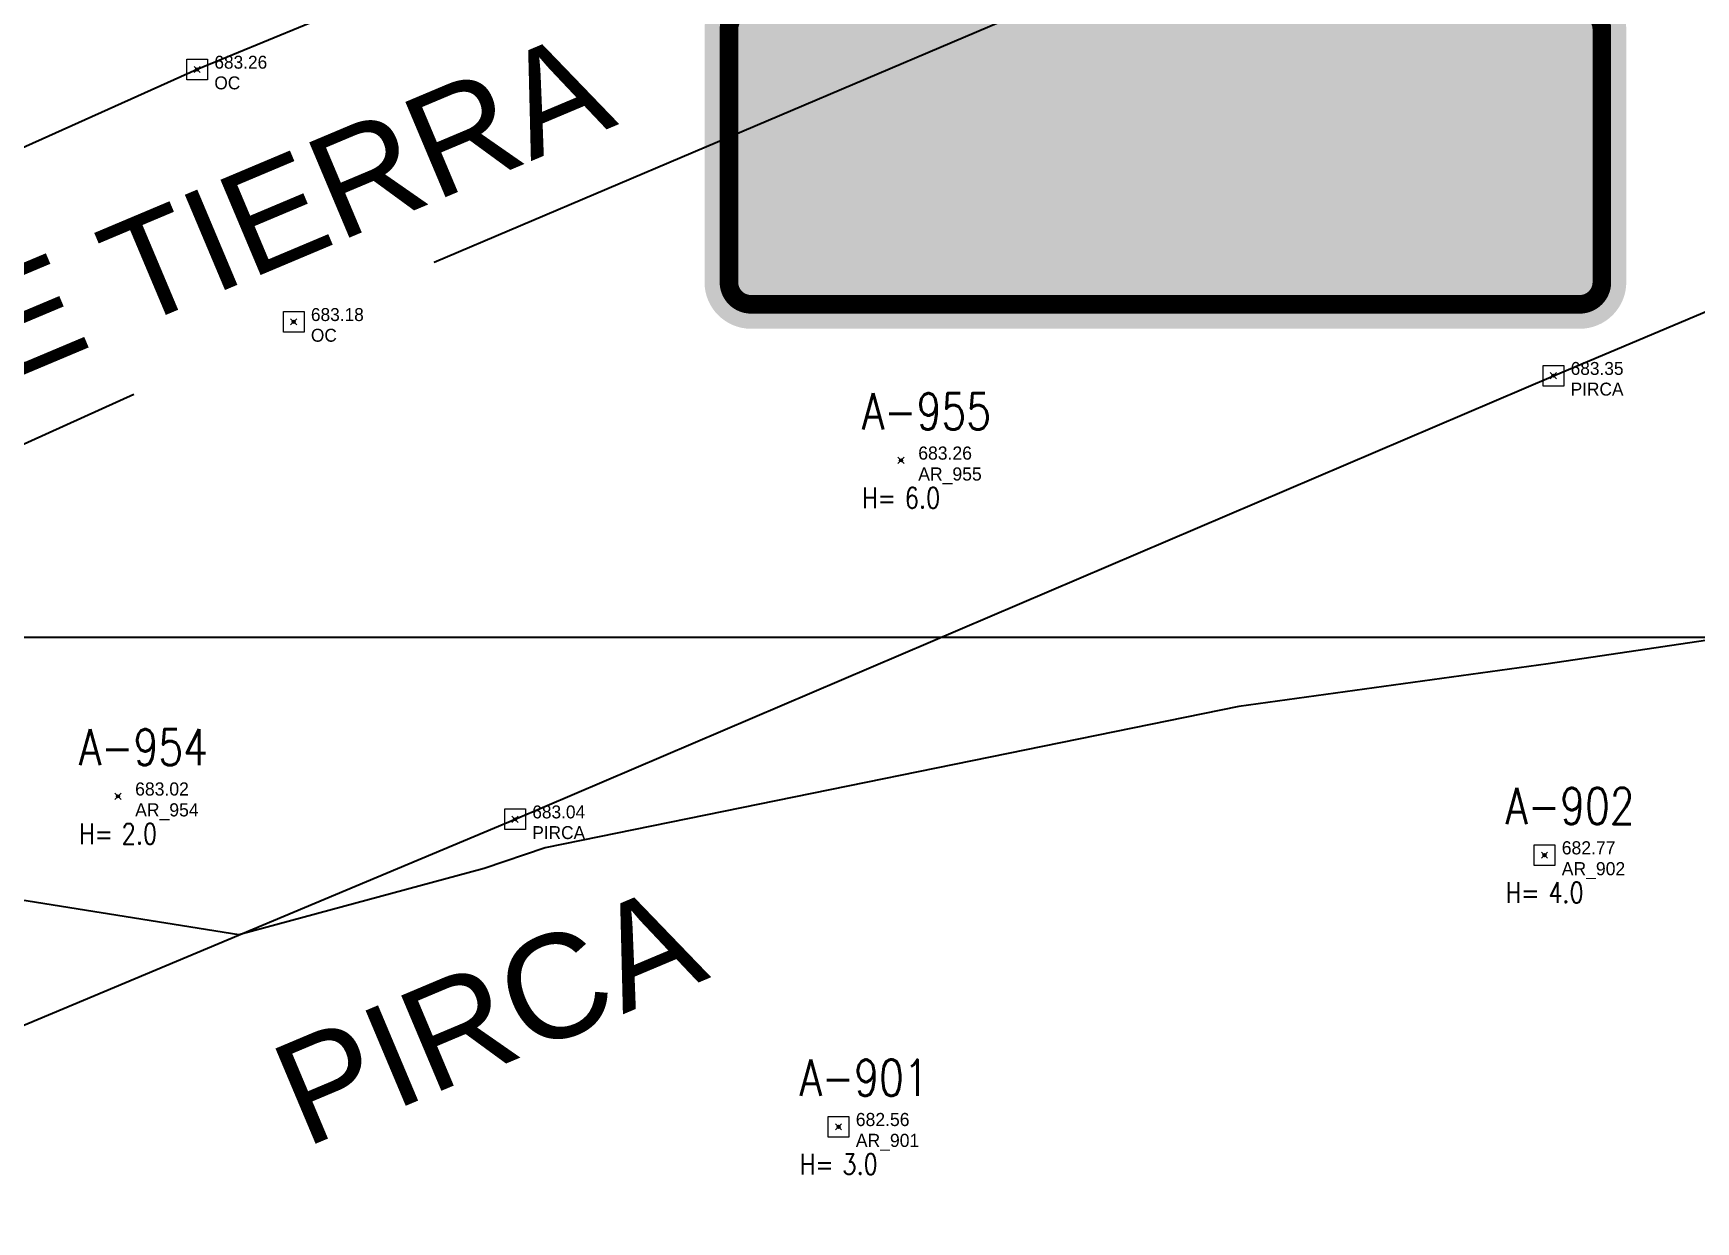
# Model space of a CAD drawing. Extents: x 350769 to 354978, y 6304672 to 6307963.
# Drawn here: x 352659.55 to 352675.63, y 6305994.35 to 6306005.84 of the extents above; entities that cross this region are included whole.
import ezdxf

# ---------------------------------------------------------------- set-up
doc = ezdxf.new("R2010")
doc.units = 0
doc.header["$PDMODE"] = 35
doc.header["$PDSIZE"] = 0.03
for name, pattern in [('4.0 - LO RECABARREN - DESNIVEL NUEVO$0$HIDDEN', [0.375, 0.25, -0.125]), ('CONTINUOS', [0]), ('DASHED', [19.049999999999997, 12.7, -6.35]), ('HIDDEN', [9.524999999999999, 6.35, -3.175])]:
    doc.linetypes.add(name, pattern=pattern)
doc.layers.get('0').update_dxf_attribs({"linetype": 'CONTINUOUS'})
doc.layers.get('Defpoints').update_dxf_attribs({"linetype": 'CONTINUOUS'})
for name, color, linetype in [('00_Señal proy 01', 7, 'CONTINUOUS'), ('02_Geo ext_Acotamiento', 7, 'CONTINUOUS'), ('02_Geo ext_Geometria', 2, 'CONTINUOUS'), ('03_Pav ext_Vereda HC', 42, 'CONTINUOUS'), ('1-ARBOL H1', 7, 'CONTINUOUS'), ('1-ARBOL H2', 1, 'CONTINUOUS'), ('1-ARBOL H3', 241, 'CONTINUOUS'), ('1-ARBOL NOMBRE', 3, 'CONTINUOUS'), ('1-ARBOL PTO', 7, 'CONTINUOUS'), ('1-CAMINO DE TIERRA', 252, 'HIDDEN'), ('1-coordenadas', 8, 'CONTINUOUS'), ('1-PIRCA', 252, 'CONTINUOUS'), ('1-TEXTOS', 7, 'CONTINUOUS'), ('C-TINN', 5, 'CONTINUOUS'), ('C-TOPO-MINR', 8, 'CONTINUOUS'), ('MOLINO - SENAMARILLO', 252, 'CONTINUOUS'), ('MOLINO - SENNEGRO', 250, 'CONTINUOUS'), ('SENAMARILLO', 252, 'CONTINUOUS'), ('SENNEGRO', 250, 'CONTINUOUS'), ('V-NODE-TEXT DIC 2012', 31, 'CONTINUOUS')]:
    doc.layers.add(name, color=color, linetype=linetype)
doc.layers.add('0_ASD_TOPOGRAFIA_ELEMENTOS', color=9, linetype='CONTINUOS', lineweight=5, true_color=0xbdbdbd)
doc.layers.get('00_Señal proy 01').off()
doc.styles.add('A', font='arial.ttf', dxfattribs={"height": 2})
doc.styles.add('ROMANS', font='romans.shx', dxfattribs={"width": 0.65})
doc.dimstyles.new('Principal', dxfattribs={"dimscale": 0, "dimtxt": 2, "dimasz": 2, "dimexe": 1, "dimexo": 1, "dimtad": 1, "dimrnd": 0.05, "dimzin": 1, "dimtxsty": 'ROMANS', "dimcen": 2.5, "dimclrt": 2, "dimaunit": 2, "dimadec": 0, "dimazin": 0, "dimtfac": 1, "dimtmove": 0, "dimatfit": 3, "dimfxl": 1, "dimfxlon": 1, "dimarcsym": 0})

# ---------------------------------------------------------------- blocks, each defined once
blk = doc.blocks.new('COORDENADAS')
at = {"layer": '1-coordenadas'}
blk.add_line((20, -200.625), (1420, -200.625), dxfattribs=at)
blk = doc.blocks.new('PO-14')
at = {"layer": 'MOLINO - SENAMARILLO'}
h = blk.add_hatch(color=40, dxfattribs=at)
h.dxf.hatch_style = 1
edge = h.paths.add_edge_path()
edge.add_line((-4.007261750440309, 0.2364709452709612), (4.007261751038225, 0.2364709433863505))
edge.add_arc((4.007261750748901, -0.2139499017271347), 0.4504208451134852, -3.680349891510559e-08, 89.99999996319639, ccw=False)
edge.add_line((4.457682595862387, -0.2139499020164597), (4.45768259327625, -2.658997619611693))
edge.add_arc((4.007261748947419, -2.65899762056515), 0.4504208443288302, -89.9999997974407, 1.2128447224313277e-07, ccw=False)
edge.add_line((4.007261750539804, -3.109418464893979), (-4.00726175093873, -3.109418462943821))
edge.add_arc((-4.007261750682177, -2.658997617863109), 0.4504208450807128, 179.9999999673655, 269.9999999673654, ccw=False)
edge.add_line((-4.45768259576289, -2.658997617606558), (-4.457682597399987, -0.2139499000117651))
edge.add_arc((-4.007261751532735, -0.2139499005962899), 0.4504208458672514, 89.99999986103768, 179.9999999256454, ccw=False)
at = {"layer": 'MOLINO - SENNEGRO'}
h = blk.add_hatch(color=256, dxfattribs=at)
h.dxf.hatch_style = 1
edge = h.paths.add_edge_path()
edge.add_line((2.217637437535489, -1.864999491607326), (-2.217637440314618, -1.864999490169882))
edge.add_line((-2.217637440314618, -1.864999490169882), (-2.034911951576042, -2.394266539295962))
edge.add_arc((-2.175833365802347, -2.382978972299749), 0.1413727489873345, 237.38515156475, 355.4204819070619, ccw=False)
edge.add_line((-2.252031735397225, -2.502059040435933), (-2.372950399172927, -2.410721873929075))
edge.add_line((-2.372950399172927, -2.410721873929075), (-3.658185595053128, -1.436473758665226))
edge.add_line((-3.658185595053128, -1.436473758665226), (-2.372950398721669, -0.4622256403429074))
edge.add_line((-2.372950398721669, -0.4622256403429073), (-2.252031736348796, -0.3708884759406658))
edge.add_arc((-2.175833366009387, -0.4899685441519583), 0.1413727494518936, 4.579518459802216, 122.6148486730064, ccw=False)
edge.add_line((-2.03491195139228, -0.4786809762163369), (-2.217637438820142, -1.007948025893273))
edge.add_line((-2.217637438820142, -1.007948025893273), (2.217637436808022, -1.007948028232687))
edge.add_line((2.217637436808022, -1.007948028232687), (2.034911950046123, -0.4786809783258321))
edge.add_arc((2.175833364649028, -0.4899685464387704), 0.1413727494518939, 57.38515125490011, 175.4204814681044, ccw=False)
edge.add_line((2.252031735138272, -0.3708884783233559), (2.372950397396218, -0.462225642877748))
edge.add_line((2.372950397396218, -0.462225642877748), (3.658185592501805, -1.436473762817245))
edge.add_line((3.658185592501805, -1.436473762817245), (2.372950395395732, -2.410721876463916))
edge.add_line((2.372950395395732, -2.410721876463916), (2.252031731505102, -2.502059042818624))
edge.add_arc((2.175833362060059, -2.382978974586562), 0.1413727489873338, 184.5795180208444, 302.6148483631562, ccw=False)
edge.add_line((2.034911947819551, -2.394266541405456), (2.217637437535489, -1.864999491607326))
at = {"layer": 'SENAMARILLO'}
h = blk.add_hatch(color=40, dxfattribs=at)
edge = h.paths.add_edge_path()
edge.add_line((4.883599718515017, 6.973786441921517), (0.4246608450523475, 11.43272531538401))
edge.add_arc((-3.9293e-11, 11.0080644702924), 0.6005611265373929, 44.99999999999762, 135.0000000000024)
edge.add_line((-0.4246608451309335, 11.43272531538401), (-4.883599718593426, 6.973786441921517))
edge.add_arc((-4.458938873501785, 6.549125596829876), 0.6005611265374179, 135, 225)
edge.add_line((-4.883599718593426, 6.124464751738236), (-0.4246608451309335, 1.66552587827553))
edge.add_arc((-3.9293e-11, 2.090186723367135), 0.6005611265373929, 224.9999999999976, 315.0000000000024)
edge.add_line((0.4246608450523475, 1.66552587827553), (4.883599718515017, 6.124464751738236))
edge.add_arc((4.458938873423376, 6.549125596829876), 0.6005611265374179, 315, 405)
at = {"layer": 'SENNEGRO'}
h = blk.add_hatch(color=256, dxfattribs=at)
edge = h.paths.add_edge_path()
edge.add_line((4.831642483419785, 6.892786141696901), (0.3727036099570791, 11.35172501515946))
edge.add_arc((0.0143960219110015, 10.99341742711339), 0.5067234505159542, 45, 135)
edge.add_line((-0.3439115661350751, 11.35172501515946), (-4.802850439597568, 6.8927861416969))
edge.add_arc((-4.444542851551419, 6.534478553650824), 0.5067234505159542, 135, 225)
edge.add_line((-4.802850439597496, 6.176170965604746), (-0.3439115661350041, 1.717232092142325))
edge.add_arc((0.0143960219110015, 2.075539680188403), 0.5067234505159542, 225, 315)
edge.add_line((0.3727036099570791, 1.717232092142325), (4.831642483419785, 6.176170965604747))
edge.add_arc((4.473334895373707, 6.534478553650824), 0.5067234505159542, 315, 405)
edge = h.paths.add_edge_path(flags=16)
edge.add_line((4.69893596932873, 6.760079627605846), (0.2399970958660242, 11.21901850106827))
edge.add_arc((0.0143960219110015, 10.99341742711332), 0.3190480984730268, 45, 135)
edge.add_line((-0.2112050520437352, 11.21901850106827), (-4.670143925506228, 6.760079627605845))
edge.add_arc((-4.444542851551419, 6.534478553650895), 0.3190480984730268, 135, 225)
edge.add_line((-4.670143925506441, 6.308877479695944), (-0.2112050520439483, 1.849938606233381))
edge.add_arc((0.0143960219110015, 2.075539680188331), 0.3190480984730268, 225, 315)
edge.add_line((0.2399970958660234, 1.849938606233381), (4.698935969328729, 6.308877479695944))
edge.add_arc((4.473334895373707, 6.534478553650895), 0.3190480984730268, 315, 405)
at = {"layer": 'SENNEGRO', "linetype": 'Continuous'}
for points in [[(-0.7205928540858597, 8.630035524381173), (-1.459597299503693, 8.630035524381173), (-1.291222727787534, 8.946113214795218), (-0.6343454065248926, 8.946113214795218)], [(-0.3551411187928499, 8.630035524381173), (0.3838633266249829, 8.630035524381173), (0.3427997645475296, 8.946113214795218), (-0.3140775567151115, 8.946113214795218)], [(0.7493150619182778, 8.630035524381173), (0.6630676143570255, 8.946113214795218), (1.320014771609538, 8.946113214795218), (1.48831950733611, 8.630035524381173)], [(-2.502527973088226, 4.585693675672042), (-2.350634694994888, 4.975797515409733), (-1.586838473152527, 4.975797515409733), (-1.6895672143366, 4.585693675672042)], [(-1.447306165276518, 4.585693675672042), (-1.356938394309775, 4.975797515409733), (-0.593281844447155, 4.975797515409733), (-0.6343454065248926, 4.585693675672042)], [(-0.3920843574648112, 4.585693675672042), (0.4208764012868151, 4.585693675672042), (0.4208764012868151, 4.975797515409733), (-0.3920843574648112, 4.975797515409733)], [(1.476028373108652, 4.585693675672042), (1.389850761537555, 4.975797515409733), (0.6261942116752195, 4.975797515409733), (0.6631374503471807, 4.585693675672042)], [(2.379356902827022, 4.975797515409733), (1.615560680984944, 4.975797515409733), (1.718289422169017, 4.585833347651907), (2.531250180920359, 4.585833347651907)]]:
    blk.add_hatch(color=256, dxfattribs=at).paths.add_polyline_path(points)
h = blk.add_hatch(color=256, dxfattribs=at)
h.paths.add_polyline_path([(0.2459556692776541, 6.393903600095292, 1), (-0.2171636254553659, 6.393903600095292, 1)])
h.paths.add_polyline_path([(-1.266796185617059, 6.393903600095292, 1), (-1.500595287987145, 6.393903600095292, 1)])
h.paths.add_polyline_path([(1.533866456323517, 6.393903600095292, 1), (1.300066924939283, 6.393903600095292, 1)])
edge = h.paths.add_edge_path()
edge.add_line((-0.2785246925528062, 8.142582039613556), (-0.9794741086624404, 8.142582039613556))
edge.add_line((-0.9794741086622629, 8.142582039613556), (-0.9794741086622629, 8.02769799793169))
edge.add_line((-0.9794741086622629, 8.027697997931707), (-0.7499299707988933, 7.621796778539132))
edge.add_line((-0.7499299707987861, 7.621796778539132), (-1.383695736802067, 6.510691178530188))
edge.add_arc((-1.383496480591313, 6.393804214578671), 0.1168871337865864, 30.632194850782412, 90.0976715322521, ccw=False)
edge.add_line((-1.28292026164275, 6.453361130439419), (-0.6802829201887409, 7.502993690601042))
edge.add_line((-0.6802829201886693, 7.50299369060106), (-0.1446052833406142, 6.562310616361906))
edge.add_line((-0.1446052833404723, 6.562310616361906), (-0.0471889906863055, 6.621544201205669))
edge.add_line((-0.0471889906864122, 6.621544201205669), (-0.5777158810262569, 7.560323738691811))
edge.add_line((-0.5777158810263989, 7.560323738691811), (0.6152417993620929, 7.560323738691811))
edge.add_line((0.6152417993621642, 7.560323738691811), (0.0782204895120986, 6.617401209449117))
edge.add_line((0.0782204895121339, 6.617401209449118), (0.175412836665936, 6.560071161358349))
edge.add_line((0.1754128366659362, 6.560071161358349), (0.7178088385245769, 7.502993690601061))
edge.add_line((0.7178088385244346, 7.50299369060106), (1.316415160972092, 6.453585075939785))
edge.add_arc((1.416686649584556, 6.394105781953622), 0.1165854100718778, 89.97243190046868, 149.3243229564818, ccw=False)
edge.add_line((1.416742745131, 6.510691178530188), (0.7834248701283776, 7.621796778539132))
edge.add_line((0.783424870128484, 7.621796778539132), (0.8817369447841452, 7.794010868311767))
edge.add_line((0.8817369447841452, 7.794010868311767), (1.18518309776449, 7.794010868311767))
edge.add_line((1.185183097764348, 7.794010868311767), (1.185183097764348, 8.027697997931707))
edge.add_line((1.185183097764348, 8.027697997931707), (0.4842336816547138, 7.908894909993635))
edge.add_line((0.4842336816548913, 7.908894909993635), (0.4842336816548913, 7.794010868311768))
edge.add_line((0.4842336816548913, 7.794010868311767), (0.7464738625700502, 7.794010868311767))
edge.add_line((0.7464738625699789, 7.794010868311767), (0.680857830966107, 7.675207780373678))
edge.add_line((0.6808578309662137, 7.675207780373678), (-0.6475868771367739, 7.675207780373678))
edge.add_line((-0.6475868771367734, 7.675207780373678), (-0.8442110264480247, 8.02769799793169))
edge.add_line((-0.8442110264480958, 8.027697997931707), (-0.2785246925526279, 8.027697997931707))
edge.add_line((-0.2785246925528062, 8.027697997931707), (-0.2785246925528062, 8.142582039613556))
h = blk.add_hatch(color=256, dxfattribs=at)
h.paths.add_polyline_path([(-2.314749154526107, 6.393903600095292, 1), (-0.4526423190783824, 6.393903600095292, 1)])
h.paths.add_polyline_path([(-0.5657347967573321, 6.393903600095292, -1), (-2.201656676847157, 6.393903600095292, -1)], flags=16)
h.paths.add_polyline_path([(-1.266796185617059, 6.393903600095292, -1), (-1.500595287987145, 6.393903600095292, -1)], flags=0)
h.paths.add_polyline_path([(0.4859132729075375, 6.393903600095292, 1), (2.348020108355263, 6.393903600095292, 1)])
h.paths.add_polyline_path([(2.234927630676313, 6.393903600095292, -1), (0.5990057505864872, 6.393903600095292, -1)], flags=16)
h.paths.add_polyline_path([(1.533866456323517, 6.393903600095292, -1), (1.300066924939283, 6.393903600095292, -1)], flags=0)
at = {"layer": 'MOLINO - SENNEGRO', "const_width": 0.1801683379612378}
blk.add_lwpolyline([(-4.007261751013832, 6.787499e-10), (4.007261750982622, -1.2058607e-09, -0.4142135623730964), (4.221211651270176, -0.2139499018645643), (4.221211648684038, -2.658997619361577, -0.4142135619576204), (4.007261749703803, -2.872947520301768), (-4.007261750881189, -2.87294751835161, -0.4142135623730955), (-4.221211651170679, -2.658997617741247), (-4.221211652807775, -0.2139498998534344, -0.4142135627033665)], format="xyb", close=True, dxfattribs=at)
at = {"layer": 'SENAMARILLO'}
blk.add_lwpolyline([(4.883599718515017, 6.973786441921517), (0.4246608450523475, 11.43272531538401, 0.4142135623731195), (-0.4246608451309335, 11.43272531538401), (-4.883599718593426, 6.973786441921517, 0.414213562373095), (-4.883599718593426, 6.124464751738236), (-0.4246608451309335, 1.66552587827553, 0.4142135623731195), (0.4246608450523475, 1.66552587827553), (4.883599718515017, 6.124464751738236, 0.414213562373095)], format="xyb", close=True, dxfattribs=at)
blk = doc.blocks.new('*D990')
at = {"layer": '02_Geo ext_Geometria', "color": 0, "lineweight": -2, "transparency": 16777216}
blk.add_line((352576.0221645581, 6306008.910445374), (352574.4402151746, 6306014.447216901), dxfattribs=at)
at = {"layer": '02_Geo ext_Geometria', "color": 0, "transparency": 16777216}
blk.add_solid([(352574.6004690537, 6306014.493004148), (352574.2799612952, 6306014.401429654), (352574.1654916927, 6306015.408740176)], dxfattribs=at)
at = {"layer": 'Defpoints', "color": 0, "transparency": 16777216}
for p in [(352574.1654916927, 6306015.408740176), (352689.6646692034, 6305611.165365393)]:
    blk.add_point(p, dxfattribs=at)
at = {"layer": '02_Geo ext_Geometria', "color": 2, "transparency": 16777216, "insert": (352576.2819173322, 6306011.305507319), "char_height": 1, "attachment_point": 5, "rotation": 285.94553616867836, "style": 'ROMANS'}
blk.add_mtext('R420,40', dxfattribs=at)
blk = doc.blocks.new('*D1163')
at = {"layer": '02_Geo ext_Acotamiento', "color": 0, "lineweight": -2, "transparency": 16777216}
blk.add_line((352570.5029482367, 6306007.291925679), (352568.844169142, 6306012.80616676), dxfattribs=at)
at = {"layer": '02_Geo ext_Acotamiento', "color": 0, "transparency": 16777216}
blk.add_solid([(352569.0037709098, 6306012.854177732), (352568.6845673742, 6306012.758155787), (352568.556103308, 6306013.763777367)], dxfattribs=at)
at = {"layer": 'Defpoints', "color": 0, "transparency": 16777216}
for p in [(352568.556103308, 6306013.763777367), (352689.6646692031, 6305611.165365385)]:
    blk.add_point(p, dxfattribs=at)
at = {"layer": '02_Geo ext_Acotamiento', "color": 2, "transparency": 16777216, "insert": (352570.7293752381, 6306009.690367682), "char_height": 1, "attachment_point": 5, "rotation": 286.742195705533, "style": 'ROMANS'}
blk.add_mtext('R420,40', dxfattribs=at)
blk = doc.blocks.new('*D1284')
at = {"layer": '02_Geo ext_Acotamiento', "color": 0, "lineweight": -2, "transparency": 16777216}
blk.add_line((352572.3044095019, 6306010.520590674), (352570.7031370797, 6306016.051804774), dxfattribs=at)
at = {"layer": '02_Geo ext_Acotamiento', "color": 0, "transparency": 16777216}
blk.add_solid([(352570.8632301074, 6306016.098151297), (352570.5430440523, 6306016.005458249), (352570.4250579328, 6306017.012362938)], dxfattribs=at)
at = {"layer": 'Defpoints', "color": 0, "transparency": 16777216}
for p in [(352570.4250579328, 6306017.012362938), (352668.7316218592, 6305677.435758144)]:
    blk.add_point(p, dxfattribs=at)
at = {"layer": '02_Geo ext_Acotamiento', "color": 2, "transparency": 16777216, "insert": (352572.5557978822, 6306012.916544995), "char_height": 1, "attachment_point": 5, "rotation": 286.14559560119756, "style": 'ROMANS'}
blk.add_mtext('R353,50', dxfattribs=at)
blk = doc.blocks.new('*D1285')
at = {"layer": '02_Geo ext_Acotamiento', "color": 0, "lineweight": -2, "transparency": 16777216}
blk.add_line((352571.7078493389, 6306017.609632175), (352570.1212967744, 6306023.145086422), dxfattribs=at)
at = {"layer": '02_Geo ext_Acotamiento', "color": 0, "transparency": 16777216}
blk.add_solid([(352570.2815125268, 6306023.191006901), (352569.9610810217, 6306023.099165943), (352569.8457738976, 6306024.106380936)], dxfattribs=at)
at = {"layer": 'Defpoints', "color": 0, "transparency": 16777216}
for p in [(352569.8457738976, 6306024.106380936), (352673.9862456541, 6305660.762090027)]:
    blk.add_point(p, dxfattribs=at)
at = {"layer": '02_Geo ext_Acotamiento', "color": 2, "transparency": 16777216, "insert": (352571.9656105717, 6306020.004909273), "char_height": 1, "attachment_point": 5, "rotation": 285.99317661795897, "style": 'ROMANS'}
blk.add_mtext('R377,95', dxfattribs=at)
blk = doc.blocks.new('TOPOGRAFIA')
at = {"layer": '1-ARBOL H1', "color": 9, "lineweight": 0, "true_color": 0xbdbdbd}
for p in [(390667.946, 6303001.71), (390660.3720000001, 6302998.461), (390674.17, 6302997.892000001), (390667.342, 6302995.264)]:
    blk.add_point(p, dxfattribs=at)
at = {"layer": '1-ARBOL PTO', "color": 9, "lineweight": 0, "true_color": 0xbdbdbd}
for p in [(390667.946, 6303001.71), (390660.3720000001, 6302998.461), (390674.17, 6302997.892000001), (390667.342, 6302995.264)]:
    blk.add_point(p, dxfattribs=at)
at = {"layer": '1-CAMINO DE TIERRA', "color": 9, "lineweight": 0, "true_color": 0xbdbdbd, "flags": 128}
for points in [[(390709.086, 6303018.824), (390693.968, 6303016.629), (390684.549, 6303013.978999999), (390670.493, 6303009.345), (390661.138, 6303005.491), (390648.6370000001, 6302999.874), (390638.925, 6302995.107999999), (390627.972, 6302989.51), (390615.243, 6302983.267999999), (390607.64, 6302979.815)], [(390629.0170000001, 6302987.295), (390639.7, 6302992.616), (390649.72, 6302997.466), (390662.0720000001, 6303003.05), (390669.353, 6303006.142000001), (390683.4420000001, 6303010.918), (390694.345, 6303013.94), (390709.4970000001, 6303015.568)]]:
    blk.add_lwpolyline(points, dxfattribs=at)
at = {"layer": '1-coordenadas', "color": 9, "linetype": '4.0 - LO RECABARREN - DESNIVEL NUEVO$0$HIDDEN', "lineweight": 0, "ltscale": 50, "true_color": 0xbdbdbd}
blk.add_line((390200, 6303000), (390900, 6303000), dxfattribs=at)
at = {"layer": '1-PIRCA', "color": 9, "lineweight": 0, "true_color": 0xbdbdbd, "flags": 128}
blk.add_lwpolyline([(390618.8220000001, 6302979.182), (390624.4960000001, 6302981.565), (390630.634, 6302984.143999999), (390641, 6302988.469), (390651.7470000001, 6302993.014), (390664.213, 6302998.239), (390674.256, 6303002.529), (390684.568, 6303006.882), (390695.277, 6303011.057)], dxfattribs=at)
at = {"layer": 'C-TINN', "color": 9, "linetype": 'Continuous', "lineweight": 0, "true_color": 0xbdbdbd}
for points, elevation in [([(390661.038, 6303005.391000001), (390661.038, 6303005.591), (390661.238, 6303005.591), (390661.238, 6303005.391000001), (390661.038, 6303005.391000001)], 683.255), ([(390661.972, 6303002.95), (390661.972, 6303003.149999999), (390662.172, 6303003.149999999), (390662.172, 6303002.95), (390661.972, 6303002.95)], 683.175), ([(390674.156, 6303002.429), (390674.156, 6303002.629), (390674.356, 6303002.629), (390674.356, 6303002.429), (390674.156, 6303002.429)], 683.346), ([(390664.113, 6302998.139), (390664.113, 6302998.339), (390664.313, 6302998.339), (390664.313, 6302998.139), (390664.113, 6302998.139)], 683.045), ([(390674.07, 6302997.792), (390674.07, 6302997.992), (390674.27, 6302997.992), (390674.27, 6302997.792), (390674.07, 6302997.792)], 682.77), ([(390667.2420000001, 6302995.164000001), (390667.2420000001, 6302995.364), (390667.442, 6302995.364), (390667.442, 6302995.164000001), (390667.2420000001, 6302995.164000001)], 682.56)]:
    blk.add_lwpolyline(points, dxfattribs=dict(at, elevation=elevation))
for p in [(390661.138, 6303005.491, 683.255), (390662.072, 6303003.05, 683.175), (390674.256, 6303002.529, 683.346), (390664.213, 6302998.239, 683.045), (390674.17, 6302997.892, 682.77), (390667.342, 6302995.264, 682.56)]:
    blk.add_point(p, dxfattribs=at)
at = {"layer": 'C-TOPO-MINR', "color": 9, "linetype": 'Continuous', "lineweight": -3, "true_color": 0xbdbdbd, "elevation": 683}
blk.add_lwpolyline([(390705.4977993528, 6302955.724779935), (390707.4441090535, 6302964.003351851), (390706.4024560571, 6302968.847202692), (390705.3351685063, 6302974.522155261), (390704.6898709017, 6302977.532259563), (390704.3138195377, 6302982.842110366), (390705.039631913, 6302993.066489574), (390705.0552735346, 6302997.270632328), (390705.1409266187, 6302999.035513669), (390703.2407617108, 6303000.23904277), (390699.7210101011, 6303001.183777777), (390695.6229584816, 6303000.214106762), (390691.2402691416, 6302999.087294664), (390685.3495774059, 6302997.29690795), (390681.3926752768, 6302996.167553506), (390682.1619248555, 6303000.699150288), (390681.88052, 6303000.88108), (390674.2043402778, 6302999.743579861), (390671.21243257, 6302999.33092112), (390664.5033195876, 6302997.962969072), (390663.9150571429, 6302997.761657143), (390661.5417142857, 6302997.119357143), (390656.7576617647, 6302997.884411765)], dxfattribs=at)
at = {"layer": 'V-NODE-TEXT DIC 2012', "color": 9, "lineweight": 0, "true_color": 0xbdbdbd}
for p in [(390661.138, 6303005.491), (390662.072, 6303003.05), (390674.256, 6303002.529), (390667.946, 6303001.71), (390660.372, 6302998.461), (390664.213, 6302998.239), (390674.17, 6302997.892), (390667.342, 6302995.264)]:
    blk.add_point(p, dxfattribs=at)
at = {"layer": '1-ARBOL H2', "color": 9, "lineweight": 0, "true_color": 0xbdbdbd, "style": 'ROMANS', "width": 0.8}
for p in [(390667.5690668354, 6303001.248000005), (390659.9950668353, 6302997.999000005), (390673.7930668353, 6302997.430000005), (390666.9650668354, 6302994.802000006)]:
    blk.add_text('H=', height=0.2, dxfattribs=at).set_placement(p)
at = {"layer": '1-ARBOL H3', "color": 9, "lineweight": 0, "true_color": 0xbdbdbd, "style": 'ROMANS', "width": 0.8}
for s, p in [('6.0', (390667.9821939024, 6303001.248000006)), ('2.0', (390660.4081939024, 6302997.999000006)), ('4.0', (390674.2061939024, 6302997.430000006)), ('3.0', (390667.3781939024, 6302994.802000006))]:
    blk.add_text(s, height=0.2, dxfattribs=at).set_placement(p)
at = {"layer": '1-ARBOL NOMBRE', "color": 9, "lineweight": 0, "true_color": 0xbdbdbd, "style": 'ROMANS', "width": 0.8}
for s, p in [('A-955', (390667.5690668354, 6303002.010000003)), ('A-954', (390659.9950668353, 6302998.761000003)), ('A-902', (390673.7930668353, 6302998.192000003)), ('A-901', (390666.9650668354, 6302995.564000003))]:
    blk.add_text(s, height=0.35, dxfattribs=at).set_placement(p)
at = {"layer": '1-TEXTOS', "color": 9, "lineweight": 0, "true_color": 0xbdbdbd, "style": 'A'}
for s, p in [('CAMINO DE TIERRA', (390652.8492519521, 6302999.753985643)), ('PIRCA', (390662.1783699272, 6302995.055454067))]:
    blk.add_text(s, height=1, rotation=22.83573013213213, dxfattribs=at).set_placement(p)
at = {"layer": 'V-NODE-TEXT DIC 2012', "color": 9, "lineweight": 0, "true_color": 0xbdbdbd}
for s, height, p in [('683.26', 0.125, (390661.3047893219, 6303005.499210678)), ('OC', 0.125, (390661.3047893219, 6303005.299210679)), ('683.18', 0.125, (390662.2387893219, 6303003.058210677)), ('OC', 0.125, (390662.2387893219, 6303002.858210678)), ('683.35', 0.125, (390674.4227893219, 6303002.537210678)), ('PIRCA', 0.125, (390674.4227893219, 6303002.337210678)), ('683.26', 0.127, (390668.1127893219, 6303001.717210677)), ('AR_955', 0.127, (390668.1127893219, 6303001.515210678)), ('683.02', 0.127, (390660.5387893219, 6302998.468210678)), ('AR_954', 0.127, (390660.5387893219, 6302998.266210678)), ('683.04', 0.125, (390664.3797893219, 6302998.247210678)), ('PIRCA', 0.125, (390664.3797893219, 6302998.047210678)), ('682.77', 0.127, (390674.3367893219, 6302997.899210677)), ('AR_902', 0.127, (390674.3367893219, 6302997.697210678)), ('682.56', 0.127, (390667.5087893219, 6302995.271210678)), ('AR_901', 0.127, (390667.5087893219, 6302995.069210678))]:
    blk.add_text(s, height=height, dxfattribs=at).set_placement(p)

msp = doc.modelspace()

# ---------------------------------------------------------------- hatches: boundary and pattern name
at = {"layer": '03_Pav ext_Vereda HC'}
h = msp.add_hatch(dxfattribs=at)
h.set_pattern_fill('DOTS', color=256, scale=0.2, style=0)
h.set_pattern_definition([(0, (0, 0), (0.15875, 0.3175), [0, -0.3175])])
edge = h.paths.add_edge_path()
edge.add_line((352708.350524546, 6306025.119232051), (352708.6131484506, 6306025.156224338))
edge.add_line((352708.6131484506, 6306025.156224338), (352709.4927218606, 6306019.014929595))
edge.add_line((352709.4927218606, 6306019.014929595), (352711.4741742484, 6306019.286802134))
edge.add_line((352711.4741742484, 6306019.286802134), (352710.0305056714, 6306029.495230259))
edge.add_line((352710.0305056714, 6306029.495230259), (352706.0696310923, 6306028.937129316))
edge.add_line((352706.0696310923, 6306028.937129316), (352706.3637178176, 6306026.857591641))
edge.add_line((352706.3637178176, 6306026.857591641), (352622.7858116257, 6306015.057256527))
edge.add_line((352622.7858116257, 6306015.057256527), (352617.8349148842, 6306014.358241161))
edge.add_line((352617.8349148842, 6306014.358241161), (352609.693031093, 6306013.208691459))
edge.add_line((352609.693031093, 6306013.208691459), (352608.6640347624, 6306013.002519644))
edge.add_arc((352692.7099067825, 6305596.96117567), 424.4456484631147, 101.4208046291385, 104.3722850303219)
edge.add_line((352587.3534402294, 6306008.12309445), (352583.4868267103, 6306007.098818317))
edge.add_arc((352690.293514658, 6305609.325132148), 411.8635380785971, 105.0300391540091, 110.6289178628738)
edge.add_arc((352405.3193197821, 6306373.19770662), 403.4386051726804, 289.7481950342084, 290.285108327017, ccw=False)
edge.add_line((352541.6360073423, 6305993.486673285), (352542.2839023249, 6305991.59428968))
edge.add_arc((352405.3488428521, 6306373.115848734), 405.3515887915564, 289.7439899444065, 290.2860910811432)
edge.add_arc((352689.6646691976, 6305611.165365392), 407.9197498477678, 101.39688232983451, 110.63812504976039, ccw=False)
edge.add_line((352609.0580949512, 6306011.041724414), (352610.0295789289, 6306011.236372937))
edge.add_line((352610.0295789289, 6306011.236372937), (352708.350524546, 6306025.119232051))

# ---------------------------------------------------------------- linework, layer by layer
at = {"layer": '1-CAMINO DE TIERRA', "flags": 128}
for points in [[(352709.3036796047, 6306018.855605155), (352693.968, 6306016.629), (352684.549, 6306013.978999999), (352670.493, 6306009.345), (352661.138, 6306005.491), (352648.6370000001, 6305999.874), (352638.925, 6305995.107999999), (352627.972, 6305989.51), (352615.243, 6305983.267999999), (352607.64, 6305979.815)], [(352629.0170000001, 6305987.295), (352639.7, 6305992.616), (352649.72, 6305997.466), (352662.0720000001, 6306003.05), (352669.353, 6306006.142000001), (352683.4420000001, 6306010.918), (352694.345, 6306013.94), (352709.4970000001, 6306015.568)]]:
    msp.add_lwpolyline(points, dxfattribs=at)
at = {"layer": '1-PIRCA', "flags": 128}
msp.add_lwpolyline([(352618.8220000001, 6305979.182), (352624.4960000001, 6305981.565), (352630.634, 6305984.143999999), (352641, 6305988.469), (352651.7470000001, 6305993.014), (352664.213, 6305998.239), (352674.256, 6306002.529), (352684.568, 6306006.882), (352695.277, 6306011.057)], dxfattribs=at)

# ---------------------------------------------------------------- block references
at = {"color": 252, "linetype": 'DASHED'}
msp.add_blockref('COORDENADAS', (352180, 6306200.625), dxfattribs=at)
at = {"layer": '00_Señal proy 01'}
msp.add_blockref('PO-14', (352670.503268276, 6306006.092699906), dxfattribs=at)

# ---------------------------------------------------------------- texts
at = {"layer": '1-TEXTOS', "style": 'A'}
for s, p in [('CAMINO DE TIERRA', (352652.8492519521, 6305999.753985643)), ('PIRCA', (352662.1783699272, 6305995.055454067))]:
    msp.add_text(s, height=1, rotation=22.83573013213213, dxfattribs=at).set_placement(p)

# ---------------------------------------------------------------- dimensions: what is measured, and where the dimension line sits
at = {"layer": '02_Geo ext_Acotamiento'}
for center, mpoint, override, picture, middle in [((352673.9862456541, 6305660.762090027), (352569.8457738976, 6306024.106380936), {"dimscale": 0, "dimfxl": 0.22}, '*D1285', (352571.0930069199, 6306019.754806662)), ((352668.7316218592, 6305677.435758143), (352570.4250579328, 6306017.012362938), {"dimscale": 0, "dimfxl": 0.22}, '*D1284', (352571.6838626433, 6306012.66412196)), ((352689.6646692031, 6305611.165365385), (352568.556103308, 6306013.763777367), {"dimscale": 0, "dimaunit": 0, "dimfxl": 0.22, "dimarcsym": 1}, '*D1163', (352569.8601156096, 6306009.42887935))]:
    dim = msp.add_radius_dim(center=center, mpoint=mpoint, dimstyle='Principal', override=override, dxfattribs=at)
    dim.commit()
    dim.dimension.update_dxf_attribs({"geometry": picture, "text_midpoint": middle, "dimtype": 164})
at = {"layer": '02_Geo ext_Geometria'}
dim = msp.add_radius_dim(center=(352689.6646692034, 6305611.165365393), mpoint=(352574.1654916927, 6306015.408740176), dimstyle='Principal', override={"dimscale": 0, "dimaunit": 0, "dimfxl": 0.22, "dimarcsym": 1}, dxfattribs=at)
dim.commit()
dim.dimension.update_dxf_attribs({"geometry": '*D990', "text_midpoint": (352575.4091060262, 6306011.056130349), "dimtype": 164})

# ---------------------------------------------------------------- next in the draw order: block references
at = {"layer": '0_ASD_TOPOGRAFIA_ELEMENTOS', "color": 30, "true_color": 0xf26507}
msp.add_blockref('TOPOGRAFIA', (-38000, 3000), dxfattribs=at)

doc.saveas('drawing.dxf')
